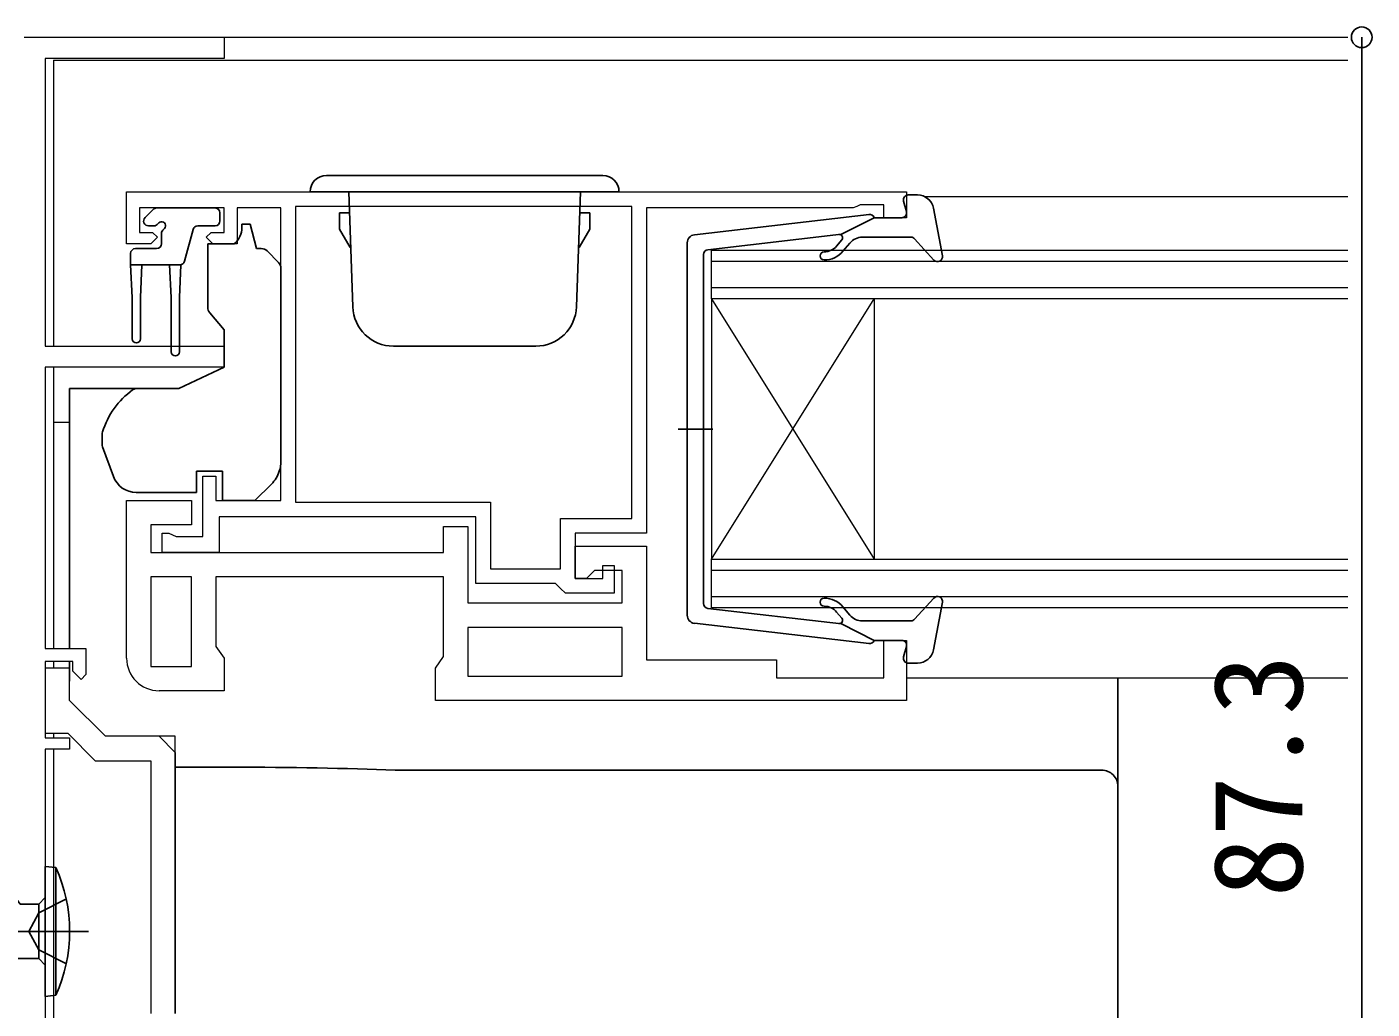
# Model space of a CAD drawing. Units: millimetres, scale not verified. Extents: x -437 to 438, y -331 to 329.
# Drawn here: x 32.3 to 115, y -152.5 to -92.1 of the extents above; entities that cross this region are included whole.
import ezdxf
from ezdxf.enums import TextEntityAlignment as Align

# ---------------------------------------------------------------- set-up
doc = ezdxf.new("R2010")
doc.units = ezdxf.units.MM
doc.header["$LTSCALE"] = 2
doc.layers.add('0-2_YKK_11', color=7, linetype='Continuous', lineweight=18)
doc.layers.add('0-4_YKK_12', color=2, linetype='Continuous', lineweight=18)
doc.layers.add('0-5_YKK_13', color=4, linetype='Continuous')
doc.layers.add('0-7_YKK_D', color=6, linetype='Continuous')
doc.styles.add('ＭＳ ゴシック', font='')
doc.styles.get('ＭＳ ゴシック').set_extended_font_data('MS Gothic')

msp = doc.modelspace()

# ---------------------------------------------------------------- linework, layer by layer
at = {"layer": '0-2_YKK_11', "color": 211}
msp.add_lwpolyline([(32.099, -92.7), (44.399, -92.7), (44.399, -94), (33.399, -94), (33.399, -111.7), (44.399, -111.7), (44.399, -113), (33.399, -113), (33.399, -130.3), (35.899, -130.3), (35.899, -131.9), (35.599, -132.2), (35.099, -131.7), (35.099, -131.1), (33.399, -131.1), (33.399, -135.8), (34.899, -135.8), (34.899, -136.5), (33.399, -136.5), (33.399, -159.7)], dxfattribs=at)
at = {"layer": '0-2_YKK_11'}
for points in [[(38.399, -102.2), (86.399, -102.2), (86.399, -103.8), (84.999, -103.8), (84.999, -103), (83.546, -103), (83.323, -103.1), (83.099, -103.2), (70.399, -103.2), (70.399, -123.2), (65.999, -123.2), (65.999, -126), (67.699, -126), (67.699, -125.2), (68.399, -125.2), (68.399, -126.9), (65.399, -126.9), (65.099, -126.6), (64.799, -126.3), (59.899, -126.3), (59.899, -122.2), (44.099, -122.2), (44.099, -124.4), (40.599, -124.4), (40.599, -123.2), (40.999, -123.2), (41.223, -123.3), (41.446, -123.4), (43.099, -123.4), (43.099, -119.7), (43.899, -119.7), (43.899, -121.2), (47.899, -121.2), (47.899, -103.2), (45.199, -103.2), (45.199, -105.4), (43.699, -105.4), (43.299, -105), (43.599, -104.7), (44.399, -104.7)], [(44.399, -104.7), (44.399, -103.2), (39.199, -103.2), (39.199, -104.7), (39.999, -104.7), (40.299, -105), (39.899, -105.4), (38.399, -105.4), (38.399, -102.2)], [(38.399, -130.9), (38.399, -121.2), (42.399, -121.2), (42.399, -122.7), (39.899, -122.7), (39.899, -124.4), (57.899, -124.4), (57.899, -122.8), (59.399, -122.8), (59.399, -127.5), (68.899, -127.5), (68.899, -125.5), (67.199, -125.5), (66.699, -126), (65.999, -126), (65.999, -124), (70.399, -124), (70.399, -131), (78.399, -131), (78.399, -132.1), (84.999, -132.1), (84.999, -129.8), (86.399, -129.8), (86.399, -133.5)], [(86.399, -133.5), (57.399, -133.5), (57.399, -131.5), (57.899, -130.786), (57.899, -125.9), (43.899, -125.9), (43.899, -130.186), (44.399, -130.9), (44.399, -132.9), (40.399, -132.9)], [(41.399, -136.7), (41.399, -152.762), (41.399, -135.7), (37.099, -135.7), (34.899, -133.5), (34.899, -131.5), (33.399, -131.5), (33.399, -135.5), (34.778, -135.5), (36.478, -137.2), (39.899, -137.2), (39.899, -152.762)], [(41.399, -136.7), (40.399, -135.7), (37.099, -135.7), (34.899, -133.5), (34.899, -131.5), (33.399, -131.5), (33.399, -132.1)]]:
    msp.add_lwpolyline(points, dxfattribs=at)
for points in [[(69.499, -103.1), (48.799, -103.1), (48.799, -121.3), (60.799, -121.3), (60.799, -125.4), (65.099, -125.4), (65.099, -122.3), (69.499, -122.3)], [(42.399, -131.4), (42.399, -125.9), (39.899, -125.9), (39.899, -131.4)], [(68.899, -129), (59.399, -129), (59.399, -132), (68.899, -132)]]:
    msp.add_lwpolyline(points, close=True, dxfattribs=at)
msp.add_arc((40.399, -130.9), 2, 180.00001, 269.99999, dxfattribs=at)
at = {"layer": '0-4_YKK_12'}
for p, q in [((43.749, -92.7), (113.537, -92.7)), ((33.899, -94.1), (113.537, -94.1)), ((33.899, -94.1), (33.899, -111.7)), ((87.504, -102.5), (113.537, -102.5)), ((74.399, -105.8), (113.537, -105.8)), ((74.399, -108.8), (74.399, -105.8)), ((113.537, -106.5), (74.399, -106.5)), ((74.399, -108.1), (113.537, -108.1)), ((74.399, -108.8), (74.399, -124.8)), ((74.399, -108.8), (84.399, -124.8)), ((74.399, -124.8), (84.399, -108.8)), ((113.537, -108.8), (74.399, -108.8)), ((84.399, -108.8), (84.399, -124.8)), ((33.899, -113), (33.899, -130.3)), ((34.899, -116.4), (33.899, -116.4)), ((74.399, -124.8), (113.537, -124.8)), ((74.399, -127.8), (74.399, -124.8)), ((113.537, -125.5), (74.399, -125.5)), ((74.399, -127.1), (113.537, -127.1)), ((113.537, -127.8), (74.399, -127.8)), ((33.899, -131.1), (33.899, -131.5)), ((86.399, -132.1), (113.537, -132.1)), ((33.899, -135.5), (33.899, -135.8)), ((33.899, -136.5), (33.899, -159.7))]:
    msp.add_line(p, q, dxfattribs=at)
at = {"layer": '0-5_YKK_13'}
for p, q in [((50.699, -101.2), (67.699, -101.2)), ((49.699, -102.2), (68.699, -102.2)), ((52.318, -109.287), (52.071, -102.2)), ((66.08, -109.287), (66.328, -102.2)), ((87.068, -102.4), (86.499, -102.4)), ((39.537, -103.788), (40.037, -103.288)), ((43.849, -103.2), (40.249, -103.2)), ((86.388, -103.419), (86.21, -102.781)), ((88.051, -103.218), (88.594, -106.145)), ((44.149, -103.5), (44.149, -104)), ((52.081, -103.5), (51.499, -103.5)), ((51.499, -104.498), (51.499, -103.5)), ((66.317, -103.5), (66.899, -103.5)), ((66.899, -104.498), (66.899, -103.5)), ((73.342, -104.849), (84.082, -103.602)), ((84.399, -103.8), (82.399, -104.813)), ((84.399, -103.8), (86.099, -103.8)), ((40.088, -104.3), (39.749, -104.3)), ((40.549, -104.761), (40.549, -105.4)), ((42.49, -104.522), (41.966, -106.478)), ((43.849, -104.3), (42.78, -104.3)), ((51.499, -104.498), (52.149, -105.624)), ((66.899, -104.498), (66.249, -105.624)), ((74.165, -105.769), (82.399, -104.813)), ((83.666, -105), (86.667, -105)), ((86.889, -105.098), (88.078, -106.402)), ((38.949, -105.7), (40.249, -105.7)), ((45.03, -105.4), (43.399, -105.4)), ((43.399, -105.7), (43.399, -105.4)), ((43.399, -105.7), (43.399, -109.326)), ((46.692, -105.7), (46.401, -105.7)), ((47.753, -106.554), (47.046, -105.846)), ((72.899, -128.255), (72.899, -105.345)), ((82.413, -105.159), (82.091, -105.543)), ((82.474, -105.864), (82.9, -105.357)), ((38.649, -106.7), (38.649, -106)), ((38.649, -106.7), (41.676, -106.7)), ((38.649, -106.7), (38.749, -108.7)), ((39.349, -106.7), (39.249, -108.7)), ((41.049, -106.7), (41.149, -108.7)), ((41.749, -106.691), (41.649, -108.7)), ((73.899, -106.067), (73.899, -116.8)), ((47.899, -117.766), (47.899, -106.907)), ((38.749, -108.7), (38.749, -111.25)), ((39.249, -108.7), (39.249, -111.25)), ((41.149, -112.05), (41.149, -108.7)), ((41.649, -112.05), (41.649, -108.7)), ((59.199, -111.7), (54.817, -111.7)), ((59.199, -111.7), (63.582, -111.7)), ((44.399, -113), (41.611, -114.3)), ((34.899, -114.6), (34.899, -114.3)), ((39.067, -114.3), (34.899, -114.3)), ((34.899, -115.7), (34.899, -114.6)), ((38.917, -114.323), (38.775, -114.394)), ((38.917, -114.323), (39.067, -114.3)), ((41.611, -114.3), (39.067, -114.3)), ((36.899, -117.123), (36.899, -117.727)), ((74.479, -116.8), (72.347, -116.8)), ((73.899, -127.533), (73.899, -116.8)), ((36.929, -117.898), (37.59, -119.713)), ((47.899, -118.772), (47.899, -117.766)), ((42.699, -119.4), (42.699, -119.7)), ((44.299, -119.4), (42.699, -119.4)), ((86.889, -128.502), (88.078, -127.198)), ((88.051, -130.382), (88.594, -127.455)), ((74.165, -127.831), (82.399, -128.787)), ((82.413, -128.441), (82.091, -128.057)), ((82.474, -127.736), (82.9, -128.243)), ((73.342, -128.751), (84.082, -129.998)), ((84.399, -129.8), (82.399, -128.787)), ((83.666, -128.6), (86.667, -128.6)), ((84.399, -129.8), (86.099, -129.8)), ((86.388, -130.181), (86.21, -130.819)), ((34.899, -132.3), (34.899, -131.117)), ((87.068, -131.2), (86.499, -131.2)), ((41.399, -137.598), (44.908, -137.598)), ((54.928, -137.785), (98.399, -137.785)), ((99.399, -138.269), (99.399, -138.783)), ((99.399, -138.783), (99.399, -139.781)), ((33.399, -143.7), (33.399, -151.7)), ((33.399, -143.7), (34.052, -143.778)), ((34.052, -151.622), (34.052, -143.778)), ((36.055, -147.7), (7.363, -147.7)), ((32.996, -148.845), (32.387, -147.7)), ((34.711, -149.7), (32.996, -148.845)), ((31.195, -149.375), (32.999, -149.375)), ((33.399, -149.775), (32.999, -149.375)), ((33.399, -151.7), (34.052, -151.622))]:
    msp.add_line(p, q, dxfattribs=at)
for points in [[(46.401, -105.7), (45.999, -104.2), (45.499, -104.2), (45.499, -104.4)], [(43.516, -109.648), (44.399, -110.7), (44.399, -113)], [(34.899, -130.3), (34.899, -128.534), (34.899, -116.771), (34.899, -115.832), (34.899, -115.7)], [(39, -120.7), (42.699, -120.7), (42.699, -119.7)], [(44.299, -119.4), (44.299, -121.2), (46.3, -121.2), (47.313, -120.186)], [(99.399, -132.1), (99.399, -132.646), (99.399, -138.269)], [(99.399, -139.781), (99.399, -163.767), (99.399, -167.032), (99.399, -173.628)], [(31.549, -145.6), (31.855, -146.025), (32.999, -146.025)], [(33.399, -145.625), (32.999, -146.025), (32.999, -149.375)], [(34.711, -145.7), (32.996, -146.555), (32.387, -147.7)]]:
    msp.add_lwpolyline(points, dxfattribs=at)
for centre, radius, start, end in [((50.699, -102.2), 1, 90, 180), ((67.699, -102.2), 1, 0, 90), ((86.499, -102.7), 0.3, 90, 195.56536), ((87.068, -103.4), 1, 10.51214, 90), ((40.249, -103.5), 0.3, 90, 135), ((43.849, -103.5), 0.3, 0, 90), ((86.099, -103.5), 0.3, 270, 15.56536), ((39.749, -104), 0.3, 135, 270), ((40.088, -104), 0.3, 270, 326.94427), ((40.549, -104.3), 0.25, 303.05573, 146.94427), ((43.849, -104), 0.3, 270, 0), ((84.116, -103.9), 0.3, 19.47122, 96.62089), ((40.849, -104.761), 0.3, 123.05573, 180), ((42.78, -104.6), 0.3, 90, 165), ((44.199, -104.4), 1.3, 309.71517, 0), ((73.399, -105.345), 0.5, 96.62089, 180), ((82.26, -105.031), 0.2, 319.99999, 96.62089), ((83.666, -106), 1, 90, 139.99999), ((86.667, -105.3), 0.3, 42.35531, 90), ((38.949, -106), 0.3, 90, 180), ((40.249, -105.4), 0.3, 270, 0), ((46.692, -106.2), 0.5, 45, 90), ((74.199, -106.067), 0.3, 96.62089, 180), ((81.325, -106.15), 0.25, 90, 270), ((81.325, -104.9), 1, 270, 319.99999), ((81.325, -104.9), 1.5, 270, 319.99999), ((41.676, -106.4), 0.3, 270, 345), ((47.399, -106.907), 0.5, 0, 45), ((88.299, -106.2), 0.3, 222.35531, 10.51214), ((43.899, -109.326), 0.5, 180, 220), ((54.817, -109.2), 2.5, 182, 270), ((63.582, -109.2), 2.5, 270, 358), ((38.999, -111.25), 0.25, 180, 0), ((41.399, -112.05), 0.25, 180, 0), ((41.699, -118.45), 5, 125.79537, 162.85379), ((37.399, -117.123), 0.5, 162.85379, 180), ((37.399, -117.727), 0.5, 180, 200), ((45.899, -118.772), 2, 341.68666, 0), ((39, -119.2), 1.5, 200, 270), ((45.899, -118.772), 2, 315, 341.68666), ((81.325, -127.45), 0.25, 90, 270), ((81.325, -128.7), 1.5, 40.00001, 90), ((88.299, -127.4), 0.3, 349.48786, 137.64469), ((73.399, -128.255), 0.5, 180, 263.37911), ((74.199, -127.533), 0.3, 180, 263.37911), ((81.325, -128.7), 1, 40.00001, 90), ((83.666, -127.6), 1, 220.00001, 270), ((82.26, -128.569), 0.2, 263.37911, 40.00001), ((86.667, -128.3), 0.3, 270, 317.64469), ((84.116, -129.7), 0.3, 263.37911, 340.52878), ((86.099, -130.1), 0.3, 344.43464, 90), ((87.068, -130.2), 1, 270, 349.48786), ((86.499, -130.9), 0.3, 164.43464, 270), ((98.4, -138.784), 0.999, 0.05348, 90.05355), ((25.399, -147.7), 9.5, 335.61796, 24.38204)]:
    msp.add_arc(centre, radius, start, end, dxfattribs=at)
msp.add_ellipse((44.582, -138.76), major_axis=(19, 0), ratio=0.061163, start_param=0.994975, end_param=1.553645, dxfattribs=at)
at = {"layer": '0-7_YKK_D'}
msp.add_line((114.399, -180), (114.399, -92.7), dxfattribs=at)
msp.add_circle((114.399, -92.7), 0.637, dxfattribs=at)

# ---------------------------------------------------------------- texts
at = {"layer": '0-7_YKK_D', "style": 'ＭＳ ゴシック'}
msp.add_text('87.3', height=5.499, rotation=90, dxfattribs=at).set_placement((112.399, -145.618), align=Align.BOTTOM_LEFT)

doc.saveas('drawing.dxf')
